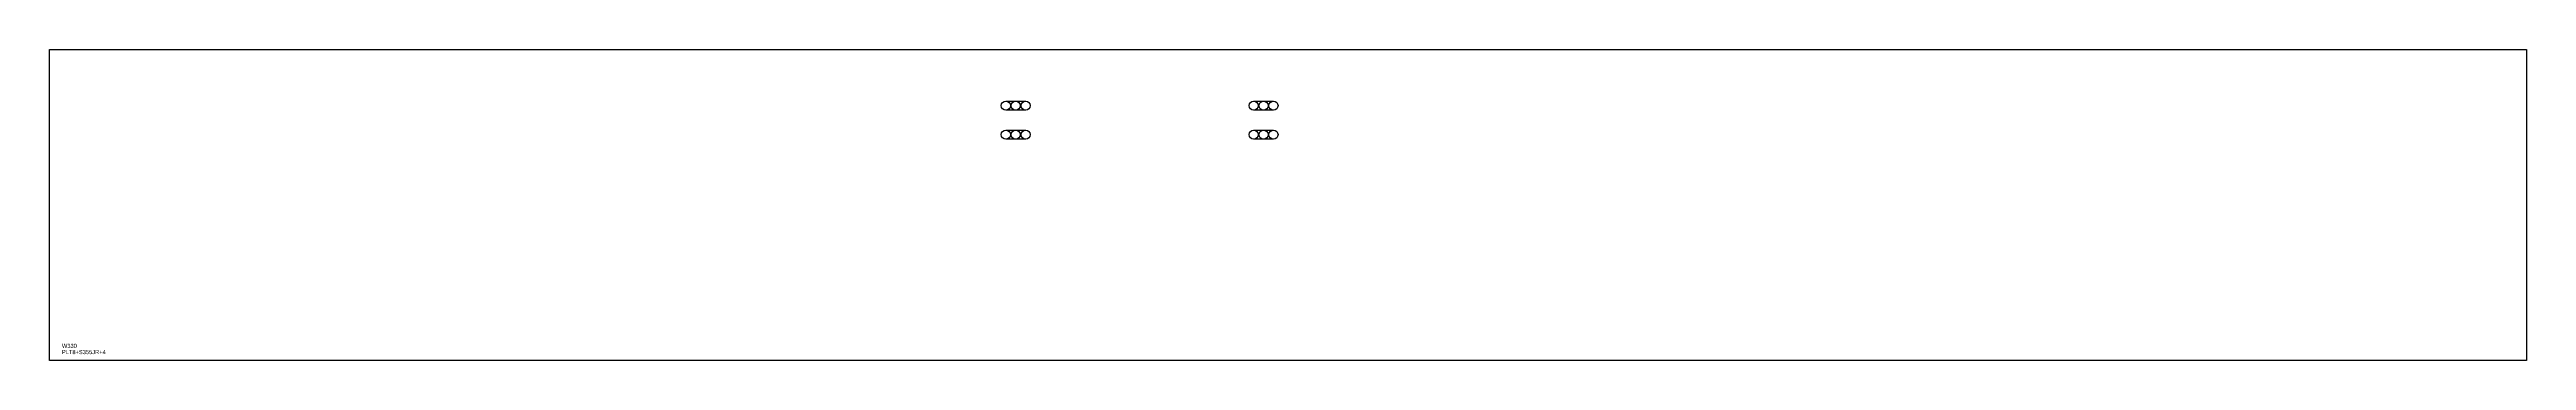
# Model space of a CAD drawing. Extents: x 0 to 5990, y 0 to 750.
import ezdxf

# ---------------------------------------------------------------- set-up
doc = ezdxf.new("R2010")
doc.units = 0
for name, color, linetype in [('22', 7, 'CONTINUOUS'), ('CUT', 7, 'CONTINUOUS'), ('LAYOUT', 4, 'CONTINUOUS'), ('SCRIBE', 3, 'CONTINUOUS'), ('TEXT', 7, 'CONTINUOUS')]:
    doc.layers.add(name, color=color, linetype=linetype)

msp = doc.modelspace()

# ---------------------------------------------------------------- linework, layer by layer
at = {"layer": '22', "color": 7, "linetype": 'CONTINUOUS'}
for centre, radius in [((2312.6, 614.98), 11), ((2336.6, 614.98), 11), ((2360.6, 614.98), 11), ((2911.84, 614.99), 11), ((2935.84, 614.99), 11), ((2959.84, 614.99), 11), ((2312.6, 544.98), 11), ((2336.6, 544.98), 11), ((2360.6, 544.98), 11), ((2911.84, 544.99), 11), ((2935.84, 544.99), 11), ((2959.84, 544.99), 11), ((0, 0), 0), ((0, 0), 0), ((0, 0), 0), ((0, 0), 0)]:
    msp.add_circle(centre, radius, dxfattribs=at)
at = {"layer": 'CUT', "color": 7, "linetype": 'CONTINUOUS'}
msp.add_lwpolyline([(0, 0), (0, 750), (5990, 750), (5990, 0)], close=True, dxfattribs=at)
at = {"layer": 'LAYOUT', "color": 4, "linetype": 'CONTINUOUS'}
for points in [[(2312.6, 603.98, -1), (2312.6, 625.98), (2360.6, 625.98, -1), (2360.6, 603.98)], [(2911.84, 603.99, -1), (2911.84, 625.99), (2959.84, 625.99, -1), (2959.84, 603.99)], [(2312.6, 533.98, -1), (2312.6, 555.98), (2360.6, 555.98, -1), (2360.6, 533.98)], [(2911.84, 533.99, -1), (2911.84, 555.99), (2959.84, 555.99, -1), (2959.84, 533.99)]]:
    msp.add_lwpolyline(points, format="xyb", close=True, dxfattribs=at)

# ---------------------------------------------------------------- texts
at = {"layer": 'SCRIBE', "color": 3}
msp.add_text('W330', height=10, dxfattribs=at).set_placement((30, 30))
at = {"layer": 'TEXT', "color": 7}
msp.add_text('PLT8+S355JR+4', height=10, dxfattribs=at).set_placement((30, 15))

doc.saveas('drawing.dxf')
